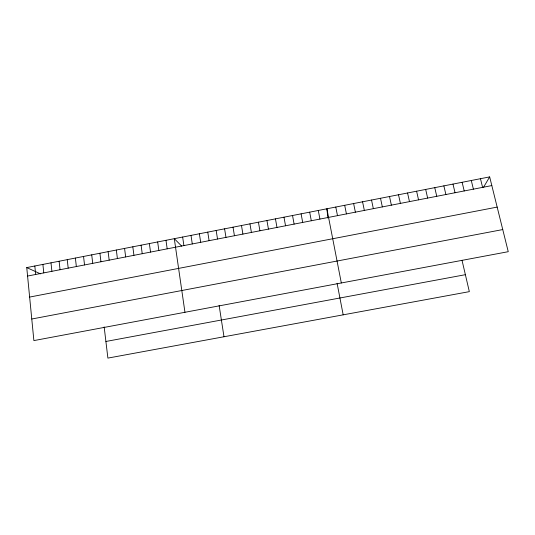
<?xml version="1.0" encoding="UTF-8"?>
<svg xmlns="http://www.w3.org/2000/svg" width="535" height="535" viewBox="0 0 535 535"><rect width="100%" height="100%" fill="white"/><g stroke="black" fill="none" stroke-linecap="round" stroke-linejoin="round"><path stroke-width="0.8" d="M483.533 187.283L489.665 176.898L26.75 267.58L33.879 340.594L508.25 251.691L489.665 176.898M27.579 276.053L491.819 185.571M29.632 297.072L497.169 207.092M31.772 319.014L502.753 229.568M105.903 341.47L465.376 274.689M26.75 267.58L40.493 273.866M181.666 246.113L174.296 238.677L184.956 312.279M480.47 178.703L482.597 187.37M471.295 180.502L473.395 189.163M462.133 182.295L464.206 190.955M452.991 184.087L455.038 192.74M462.013 260.271L469.335 291.642L107.889 358.102L104.164 326.925M443.869 185.872L445.889 194.526M434.761 187.658L436.754 196.305M425.679 189.437L427.639 198.084M416.604 191.209L418.544 199.856M407.556 192.981L409.469 201.621M398.521 194.753L400.407 203.387M389.507 196.519L391.366 205.152M380.512 198.284L382.338 206.911M371.531 200.043L373.336 208.663M362.569 201.795L364.342 210.415M353.622 203.547L355.374 212.168M344.694 205.3L346.419 213.913M335.786 207.045L337.485 215.652M341.323 282.975L326.892 208.784L327.888 218.033M337.083 283.262L343.176 314.834M318.278 210.469L319.93 219.076M309.678 212.154L311.303 220.754M301.098 213.839L302.696 222.433M292.531 215.518L294.11 224.105M283.985 217.19L285.536 225.777M275.451 218.862L276.976 227.442M266.938 220.527L268.436 229.107M258.432 222.192L259.91 230.772M249.952 223.857L251.403 232.431M241.479 225.516L242.91 234.083M233.026 227.174L234.43 235.734M224.593 228.826L225.971 237.386M216.167 230.471L217.524 239.031M207.761 232.123L209.098 240.676M219.116 305.378L223.991 336.749M199.374 233.762L200.678 242.315M191.002 235.407L192.286 243.953M182.642 237.038L183.9 245.585M165.97 240.309L167.188 248.842M157.658 241.934L158.848 250.467M149.365 243.559L150.529 252.092M141.086 245.184L142.23 253.71M132.82 246.802L133.937 255.322M124.568 248.414L125.665 256.934M116.336 250.032L117.406 258.545M108.117 251.637L109.167 260.15M99.911 253.249L100.941 261.755M91.719 254.854L92.729 263.354M83.547 256.452L84.53 264.952M75.388 258.051L76.351 266.544M67.243 259.642L68.186 268.135M59.117 261.24L60.034 269.727M50.999 262.825L51.895 271.312M42.9 264.41L43.776 272.897M34.822 265.995L35.671 274.475"/></g></svg>
